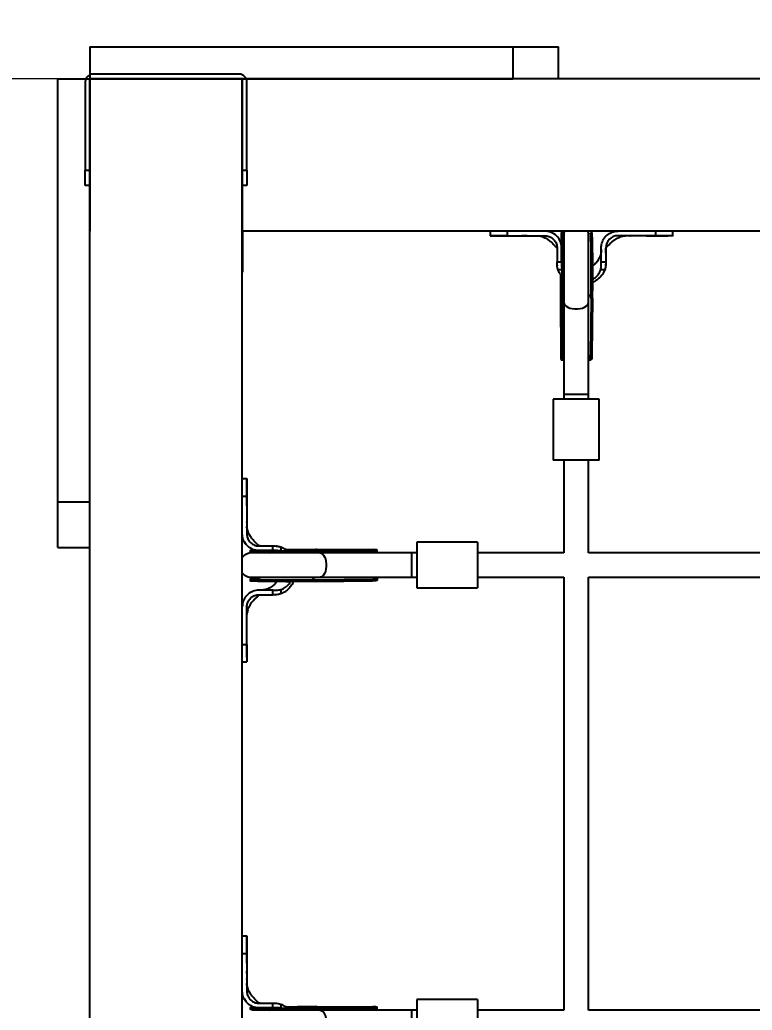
# Model space of a CAD drawing. Header units: millimetres. Extents: x -3907 to 4858, y -4880 to 3482.
# Drawn here: x -1347 to -867, y 1371 to 2020 of the extents above; entities that cross this region are included whole.
import ezdxf

# ---------------------------------------------------------------- set-up
doc = ezdxf.new("R2010")
doc.units = ezdxf.units.MM
for name, color, linetype in [('DIKOM_ЗОНА', 80, 'Continuous'), ('DIKOM_ОБЪЕКТ', 7, 'Continuous'), ('DIKOM_РАЗМЕР_ЗОНА', 7, 'Continuous'), ('DIKOM_РАЗМЕР_ОБЪЕКТА', 7, 'Continuous')]:
    doc.layers.add(name, color=color, linetype=linetype)
doc.styles.add('style1', font='arial.ttf', dxfattribs={"width": 0.8})
doc.dimstyles.new('1-50', dxfattribs={"dimtxt": 300, "dimasz": 200, "dimexe": 100, "dimexo": 0, "dimgap": 100, "dimtad": 1, "dimdec": 0, "dimtxsty": 'style1', "dimcen": 0, "dimclrd": 7, "dimclre": 7, "dimadec": 1, "dimazin": 2, "dimtfac": 1, "dimtdec": 0, "dimtmove": 0, "dimatfit": 3, "dimfxl": 0, "dimlwd": 25, "dimlwe": 18, "dimarcsym": 0})

# ---------------------------------------------------------------- blocks, each defined once
blk = doc.blocks.new('*D1')
at = {"layer": 'Defpoints', "color": 0, "transparency": 16777216}
for p in [(-526.31, 1981.63), (-1733.08, -2318.37), (-526.31, -2318.37)]:
    blk.add_point(p, dxfattribs=at)
at = {"layer": 'DIKOM_РАЗМЕР_ОБЪЕКТА', "color": 7, "lineweight": 18, "transparency": 16777216}
for p, q in [((-526.31, 1981.63), (-1833.08, 1981.63)), ((-526.31, -2318.37), (-1833.08, -2318.37))]:
    blk.add_line(p, q, dxfattribs=at)
at = {"layer": 'DIKOM_РАЗМЕР_ОБЪЕКТА', "color": 7, "lineweight": 25, "transparency": 16777216}
blk.add_line((-1733.08, 1781.63), (-1733.08, -2118.37), dxfattribs=at)
at = {"layer": 'DIKOM_РАЗМЕР_ОБЪЕКТА', "color": 7, "transparency": 16777216}
for points in [[(-1766.41, 1781.63), (-1699.75, 1781.63), (-1733.08, 1981.63)], [(-1766.41, -2118.37), (-1699.75, -2118.37), (-1733.08, -2318.37)]]:
    blk.add_solid(points, dxfattribs=at)
at = {"layer": 'DIKOM_РАЗМЕР_ОБЪЕКТА', "color": 0, "transparency": 16777216, "insert": (-1986.36, -168.37), "char_height": 300, "attachment_point": 5, "rotation": 90, "style": 'style1'}
blk.add_mtext('4300', dxfattribs=at)
blk = doc.blocks.new('*D3')
at = {"layer": 'Defpoints', "color": 0, "transparency": 16777216}
for p in [(-1026.31, 3481.63), (-3456.64, -3818.37), (-1026.31, -3818.37)]:
    blk.add_point(p, dxfattribs=at)
at = {"layer": 'DIKOM_РАЗМЕР_ЗОНА', "color": 7, "lineweight": 18, "transparency": 16777216}
for p, q in [((-1026.31, 3481.63), (-3556.64, 3481.63)), ((-1026.31, -3818.37), (-3556.64, -3818.37))]:
    blk.add_line(p, q, dxfattribs=at)
at = {"layer": 'DIKOM_РАЗМЕР_ЗОНА', "color": 7, "lineweight": 25, "transparency": 16777216}
blk.add_line((-3456.64, 3281.63), (-3456.64, -3618.37), dxfattribs=at)
at = {"layer": 'DIKOM_РАЗМЕР_ЗОНА', "color": 7, "transparency": 16777216}
for points in [[(-3489.97, 3281.63), (-3423.3, 3281.63), (-3456.64, 3481.63)], [(-3489.97, -3618.37), (-3423.3, -3618.37), (-3456.64, -3818.37)]]:
    blk.add_solid(points, dxfattribs=at)
at = {"layer": 'DIKOM_РАЗМЕР_ЗОНА', "color": 0, "transparency": 16777216, "insert": (-3709.91, -153.5), "char_height": 300, "attachment_point": 5, "rotation": 90, "style": 'style1'}
blk.add_mtext('7300', dxfattribs=at)

msp = doc.modelspace()

# ---------------------------------------------------------------- linework, layer by layer
at = {"layer": 'DIKOM_ЗОНА', "color": 3, "lineweight": 15}
msp.add_arc((-1301.31, 1981.63), 1500, 90, 180, dxfattribs=at)
at = {"layer": 'DIKOM_ОБЪЕКТ'}
for p, q in [((-1301.31, 2002.63), (-1301.31, 1981.63)), ((-1301.31, 2002.63), (-1023.74, 2002.63)), ((-1023.74, 2002.63), (-1023.74, 1981.63)), ((-1023.74, 2002.63), (-993.74, 2002.63)), ((-993.74, 1981.63), (-993.74, 2002.63)), ((-1203.31, 1984.63), (-1299.31, 1984.63)), ((-1322.31, 1981.63), (-1301.31, 1981.63)), ((-1322.31, 1704.06), (-1322.31, 1981.63)), ((-1304.31, 1979.63), (-1304.31, 1921.63)), ((-1301.31, 1981.63), (-1023.74, 1981.63)), ((-1301.31, 1704.06), (-1301.31, 1981.63)), ((-1301.31, 660.92), (-1301.31, 1981.63)), ((-1201.31, 1981.63), (-1301.31, 1981.63)), ((-1301.31, 1981.63), (-1301.31, 1881.63)), ((-1201.31, 1981.63), (-1301.31, 1981.63)), ((-1201.31, 681.63), (-1201.31, 1981.63)), ((148.69, 1981.63), (-1201.31, 1981.63)), ((-1201.31, 1981.63), (-1201.31, 1881.63)), ((-1201.31, 1881.63), (-1201.31, 1981.63)), ((-1198.31, 1921.63), (-1198.31, 1979.63)), ((-1304.31, 1921.63), (-1301.31, 1921.63)), ((-1304.31, 1911.63), (-1304.31, 1921.63)), ((-1201.31, 1921.63), (-1198.31, 1921.63)), ((-1198.31, 1921.63), (-1198.31, 1911.63)), ((-1301.31, 1911.63), (-1304.31, 1911.63)), ((-1198.31, 1911.63), (-1201.31, 1911.63)), ((148.69, 1881.63), (-1201.31, 1881.63)), ((-1201.2, 1881.63), (-1201.2, 1854.63)), ((-1038.74, 1881.63), (-1038.74, 1878.63)), ((-1038.74, 1878.63), (-1033.47, 1878.63)), ((-1032.15, 1878.63), (-1035.26, 1878.63)), ((-1032.38, 1878.63), (-1034.62, 1878.63)), ((-1027.46, 1881.63), (-1027.46, 1878.63)), ((-1027.46, 1878.63), (-1002.74, 1878.63)), ((-996.01, 1879.34), (-997.77, 1880.38)), ((-995.31, 1878.67), (-995.64, 1878.97)), ((-990.8, 1880.64), (-991.8, 1880.65)), ((-990.19, 1879.57), (-990.19, 1834.6)), ((-974.19, 1834.6), (-974.19, 1879.57)), ((-971.81, 1880.57), (-972.8, 1880.57)), ((-930.03, 1878.63), (-954.74, 1878.63)), ((-931.26, 1878.63), (-924.62, 1878.63)), ((-930.03, 1881.63), (-930.03, 1878.63)), ((-929.85, 1878.63), (-929.46, 1878.63)), ((-924.56, 1878.63), (-921.82, 1878.63)), ((-918.74, 1878.63), (-918.74, 1881.63)), ((-994.74, 1870.63), (-994.74, 1869.63)), ((-994.74, 1869.63), (-994.74, 1861.49)), ((-991.74, 1869.63), (-991.74, 1870.63)), ((-991.74, 1861.49), (-991.74, 1869.63)), ((-965.74, 1869.63), (-965.74, 1870.63)), ((-965.74, 1861.49), (-965.74, 1869.63)), ((-962.74, 1870.63), (-962.74, 1869.63)), ((-962.74, 1869.63), (-962.74, 1861.49)), ((-994.74, 1861.49), (-991.74, 1861.49)), ((-994.66, 1859.38), (-994.65, 1858.81)), ((-990.19, 1863.63), (-990.34, 1863.9)), ((-965.74, 1861.49), (-962.74, 1861.49)), ((-962.81, 1859), (-962.79, 1859.79)), ((-962.79, 1859.28), (-962.78, 1859.98)), ((-1201.31, 1854.63), (-1201.2, 1854.63)), ((-991.36, 1856.29), (-994.08, 1856.29)), ((-963.41, 1856.29), (-966.13, 1856.29)), ((-990.19, 1850.72), (-990.33, 1850.83)), ((-990.41, 1839.12), (-990.19, 1839.23)), ((-992.51, 1836.71), (-992.32, 1800.03)), ((-991.42, 1837.77), (-991.87, 1799.36)), ((-991.42, 1837.69), (-991.86, 1800.42)), ((-991.42, 1837.69), (-991.42, 1837.77)), ((-990.42, 1837.68), (-991.42, 1837.69)), ((-990.42, 1837.68), (-990.86, 1800.42)), ((-990.26, 1838.42), (-990.42, 1837.83)), ((-990.19, 1834.6), (-990.19, 1774.74)), ((-974.19, 1774.74), (-974.19, 1834.6)), ((-972.43, 1837.61), (-972.86, 1800.35)), ((-971.43, 1837.61), (-972.43, 1837.61)), ((-971.43, 1837.61), (-971.86, 1800.34)), ((-991.86, 1800.42), (-990.86, 1800.42)), ((-972.86, 1800.35), (-971.86, 1800.34)), ((-991.79, 1797.15), (-990.74, 1797.15)), ((-991.43, 1797.32), (-990.37, 1797.31)), ((-973.76, 1797.08), (-972.71, 1797.08)), ((-973.56, 1797.25), (-972.49, 1797.24)), ((-990.19, 1774.74), (-990.19, 1771.29)), ((-990.19, 1774.74), (-974.19, 1774.74)), ((-974.19, 1771.29), (-974.19, 1774.74)), ((-997.19, 1771.29), (-997.19, 1731.29)), ((-982.19, 1771.29), (-997.19, 1771.29)), ((-967.19, 1771.29), (-982.19, 1771.29)), ((-967.19, 1731.29), (-967.19, 1771.29)), ((-982.19, 1731.29), (-997.19, 1731.29)), ((-990.19, 1731.29), (-990.19, 1670.51)), ((-967.19, 1731.29), (-982.19, 1731.29)), ((-974.19, 1670.51), (-974.19, 1731.29)), ((-1198.31, 1719.07), (-1201.31, 1719.07)), ((-1198.31, 1713.79), (-1198.31, 1719.06)), ((-1198.31, 1710.57), (-1198.31, 1711.84)), ((-1322.31, 1704.06), (-1301.31, 1704.06)), ((-1322.31, 1674.06), (-1322.31, 1704.06)), ((-1201.31, 1707.78), (-1198.31, 1707.78)), ((-1198.31, 1707.78), (-1198.31, 1683.07)), ((-1200.06, 1678.09), (-1199.01, 1676.34)), ((-1199.1, 1676.45), (-1198.35, 1675.63)), ((-1046.85, 1677.51), (-1086.85, 1677.51)), ((-1086.85, 1677.51), (-1086.85, 1647.51)), ((-1046.85, 1677.51), (-1046.85, 1647.51)), ((-1322.31, 1674.06), (-1301.31, 1674.06)), ((-1196.21, 1672.12), (-1196.21, 1671.12)), ((-1150.17, 1670.51), (-1195.13, 1670.51)), ((-1190.31, 1675.07), (-1189.31, 1675.07)), ((-1189.31, 1672.07), (-1190.31, 1672.07)), ((-1189.31, 1675.07), (-1181.17, 1675.07)), ((-1181.17, 1672.07), (-1189.31, 1672.07)), ((-1183.64, 1670.7), (-1183.31, 1670.51)), ((-1181.17, 1672.07), (-1181.17, 1675.07)), ((-1178.54, 1674.98), (-1179.24, 1675)), ((-1175.96, 1674.4), (-1175.96, 1671.68)), ((-1154.79, 1670.51), (-1154.68, 1670.73)), ((-1153.4, 1670.74), (-1153.98, 1670.58)), ((-1114.94, 1672.19), (-1153.33, 1671.74)), ((-1153.33, 1671.74), (-1153.25, 1671.74)), ((-1153.25, 1671.74), (-1115.98, 1672.18)), ((-1153.25, 1671.74), (-1153.25, 1670.74)), ((-1153.25, 1670.74), (-1115.98, 1671.18)), ((-1152.27, 1672.83), (-1115.6, 1672.65)), ((-1090.3, 1670.51), (-1150.17, 1670.51)), ((-1115.98, 1671.18), (-1115.98, 1672.18)), ((-1112.87, 1670.69), (-1112.88, 1671.75)), ((-1112.71, 1671.06), (-1112.71, 1672.11)), ((-1086.85, 1670.51), (-1090.3, 1670.51)), ((-1090.3, 1670.51), (-1090.3, 1654.51)), ((-990.19, 1670.51), (-1046.85, 1670.51)), ((-690.19, 1670.51), (-974.19, 1670.51)), ((-1196.14, 1653.13), (-1196.13, 1652.13)), ((-1195.13, 1654.51), (-1150.17, 1654.51)), ((-1153.18, 1652.75), (-1115.91, 1653.18)), ((-1153.18, 1652.75), (-1153.17, 1651.75)), ((-1153.17, 1651.75), (-1115.91, 1652.18)), ((-1150.17, 1654.51), (-1090.3, 1654.51)), ((-1115.91, 1652.18), (-1115.91, 1653.18)), ((-1112.8, 1652.81), (-1112.81, 1653.87)), ((-1112.64, 1653.03), (-1112.64, 1654.09)), ((-1090.3, 1654.51), (-1086.85, 1654.51)), ((-1046.85, 1654.51), (-990.19, 1654.51)), ((-990.19, 1654.51), (-990.19, 1370.51)), ((-974.19, 1370.51), (-974.19, 1654.51)), ((-974.19, 1654.51), (-690.19, 1654.51)), ((-1189.31, 1646.07), (-1190.31, 1646.07)), ((-1181.17, 1646.07), (-1189.31, 1646.07)), ((-1181.17, 1643.07), (-1181.17, 1646.07)), ((-1175.96, 1646.45), (-1175.96, 1643.73)), ((-1086.85, 1647.51), (-1046.85, 1647.51)), ((-1190.31, 1643.07), (-1189.31, 1643.07)), ((-1189.31, 1643.07), (-1181.17, 1643.07)), ((-1179.68, 1643.1), (-1178.96, 1643.12)), ((-1179.66, 1643.1), (-1178.96, 1643.15)), ((-1198.31, 1610.35), (-1198.31, 1635.05)), ((-1201.31, 1610.35), (-1198.31, 1610.35)), ((-1198.31, 1606.21), (-1198.31, 1599.09)), ((-1201.31, 1599.07), (-1198.31, 1599.07)), ((-1198.31, 1419.07), (-1201.31, 1419.07)), ((-1198.31, 1413.79), (-1198.31, 1419.06)), ((-1198.31, 1410.57), (-1198.31, 1411.84)), ((-1201.31, 1407.78), (-1198.31, 1407.78)), ((-1198.31, 1407.78), (-1198.31, 1383.07)), ((-1200.06, 1378.09), (-1199.01, 1376.34)), ((-1046.85, 1377.51), (-1086.85, 1377.51)), ((-1086.85, 1377.51), (-1086.85, 1347.51)), ((-1046.85, 1377.51), (-1046.85, 1347.51)), ((-1199.1, 1376.45), (-1198.35, 1375.63)), ((-1196.21, 1372.12), (-1196.21, 1371.12)), ((-1190.31, 1375.07), (-1189.31, 1375.07)), ((-1189.31, 1372.07), (-1190.31, 1372.07)), ((-1189.31, 1375.07), (-1181.17, 1375.07)), ((-1181.17, 1372.07), (-1189.31, 1372.07)), ((-1181.17, 1372.07), (-1181.17, 1375.07)), ((-1178.54, 1374.98), (-1179.24, 1375)), ((-1175.96, 1374.4), (-1175.96, 1371.68)), ((-1114.94, 1372.19), (-1153.33, 1371.74)), ((-1153.33, 1371.74), (-1153.25, 1371.74)), ((-1153.25, 1371.74), (-1115.98, 1372.18)), ((-1153.25, 1371.74), (-1153.25, 1370.74)), ((-1153.25, 1370.74), (-1115.98, 1371.18)), ((-1152.27, 1372.83), (-1115.6, 1372.65)), ((-1115.98, 1371.18), (-1115.98, 1372.18)), ((-1112.87, 1370.69), (-1112.88, 1371.75)), ((-1112.71, 1371.06), (-1112.71, 1372.11)), ((-1150.17, 1370.51), (-1195.13, 1370.51)), ((-1183.64, 1370.7), (-1183.31, 1370.51)), ((-1154.79, 1370.51), (-1154.68, 1370.73)), ((-1153.4, 1370.74), (-1153.98, 1370.58)), ((-1090.3, 1370.51), (-1150.17, 1370.51)), ((-1086.85, 1370.51), (-1090.3, 1370.51)), ((-1090.3, 1370.51), (-1090.3, 1354.51)), ((-990.19, 1370.51), (-1046.85, 1370.51)), ((-690.19, 1370.51), (-974.19, 1370.51))]:
    msp.add_line(p, q, dxfattribs=at)
at = {"layer": 'DIKOM_ОБЪЕКТ', "flags": 128}
for points in [[(-991.42, 1837.69), (-991.39, 1840.82), (-991.36, 1844.05), (-991.34, 1847.35), (-991.33, 1850.67), (-991.32, 1853.98), (-991.32, 1857.24), (-991.33, 1860.41), (-991.34, 1863.46), (-991.36, 1866.35), (-991.39, 1869.05), (-991.42, 1871.53), (-991.46, 1873.75), (-991.5, 1875.7), (-991.55, 1877.35), (-991.6, 1878.68), (-991.66, 1879.68), (-991.72, 1880.33), (-991.78, 1880.63), (-991.84, 1880.57), (-991.91, 1880.16), (-991.97, 1879.39), (-992.04, 1878.29), (-992.1, 1876.85), (-992.16, 1875.11), (-992.2, 1873.88)], [(-990.42, 1837.68), (-990.39, 1840.81), (-990.36, 1844.05), (-990.34, 1847.34), (-990.33, 1850.66), (-990.32, 1853.97), (-990.32, 1857.24), (-990.33, 1860.41), (-990.34, 1863.46), (-990.36, 1866.35), (-990.39, 1869.05), (-990.42, 1871.53), (-990.46, 1873.75), (-990.5, 1875.7), (-990.55, 1877.35), (-990.6, 1878.68), (-990.66, 1879.67), (-990.72, 1880.32), (-990.78, 1880.62), (-990.8, 1880.64)], [(-989.92, 1881.63), (-989.99, 1881.35), (-990.19, 1879.57)], [(-974.19, 1879.57), (-974.39, 1881.35), (-974.46, 1881.63)], [(-972.43, 1837.61), (-972.39, 1840.74), (-972.37, 1843.98), (-972.34, 1847.27), (-972.33, 1850.59), (-972.32, 1853.9), (-972.32, 1857.17), (-972.33, 1860.34), (-972.34, 1863.39), (-972.36, 1866.28), (-972.39, 1868.98), (-972.42, 1871.46), (-972.46, 1873.68), (-972.5, 1875.63), (-972.55, 1877.28), (-972.61, 1878.61), (-972.66, 1879.6), (-972.72, 1880.25), (-972.78, 1880.55), (-972.8, 1880.57)], [(-971.43, 1837.61), (-971.39, 1840.74), (-971.37, 1843.97), (-971.35, 1847.27), (-971.33, 1850.59), (-971.32, 1853.9), (-971.32, 1857.16), (-971.33, 1860.33), (-971.34, 1863.38), (-971.36, 1866.28), (-971.39, 1868.98), (-971.42, 1871.45), (-971.46, 1873.68), (-971.5, 1875.62), (-971.55, 1877.27), (-971.61, 1878.6), (-971.66, 1879.6), (-971.72, 1880.25), (-971.78, 1880.55), (-971.81, 1880.57)], [(-992.5, 1853.23), (-992.5, 1852.92), (-992.51, 1849.6), (-992.52, 1846.28), (-992.53, 1843), (-992.52, 1839.8), (-992.51, 1836.71)], [(-990.19, 1838.56), (-990.26, 1838.43), (-990.26, 1838.42)], [(-990.19, 1834.6), (-990.08, 1833.96), (-989.62, 1833.13), (-988.81, 1832.36), (-987.69, 1831.71), (-986.31, 1831.18), (-984.74, 1830.82), (-983.05, 1830.64), (-981.32, 1830.64), (-979.64, 1830.82), (-978.07, 1831.18), (-976.69, 1831.71), (-975.57, 1832.36), (-974.76, 1833.13), (-974.3, 1833.96), (-974.19, 1834.6)], [(-1198.3, 1690.73), (-1198.3, 1690.87), (-1198.3, 1691.02)], [(-1153.25, 1670.74), (-1156.38, 1670.71), (-1159.61, 1670.68), (-1162.9, 1670.66), (-1166.23, 1670.65), (-1169.54, 1670.64), (-1172.8, 1670.64), (-1175.97, 1670.65), (-1179.02, 1670.66), (-1181.91, 1670.68), (-1184.61, 1670.71), (-1187.09, 1670.74), (-1189.31, 1670.78), (-1191.26, 1670.82), (-1192.91, 1670.87), (-1194.24, 1670.92), (-1195.23, 1670.98), (-1195.89, 1671.04), (-1196.19, 1671.1), (-1196.21, 1671.12)], [(-1153.25, 1671.74), (-1156.38, 1671.71), (-1159.61, 1671.68), (-1162.91, 1671.66), (-1166.23, 1671.65), (-1169.54, 1671.64), (-1172.8, 1671.64), (-1175.97, 1671.65), (-1179.02, 1671.66), (-1181.92, 1671.68), (-1184.62, 1671.71), (-1187.09, 1671.74), (-1189.32, 1671.78), (-1191.26, 1671.82), (-1192.91, 1671.87), (-1194.24, 1671.92), (-1195.24, 1671.98), (-1195.89, 1672.04), (-1196.19, 1672.1), (-1196.13, 1672.16), (-1195.72, 1672.23), (-1194.96, 1672.29), (-1193.85, 1672.36), (-1193.11, 1672.39)], [(-1172.91, 1672.79), (-1171.76, 1672.79), (-1168.48, 1672.82), (-1165.16, 1672.83), (-1161.85, 1672.84), (-1158.57, 1672.85), (-1155.36, 1672.84), (-1152.27, 1672.83)], [(-1153.98, 1670.58), (-1153.99, 1670.58), (-1154.12, 1670.51)], [(-1150.17, 1670.51), (-1149.52, 1670.41), (-1148.69, 1669.94), (-1147.93, 1669.13), (-1147.27, 1668.01), (-1146.75, 1666.64), (-1146.38, 1665.07), (-1146.2, 1663.38), (-1146.2, 1661.65), (-1146.38, 1659.96), (-1146.75, 1658.39), (-1147.27, 1657.01), (-1147.93, 1655.89), (-1148.69, 1655.08), (-1149.52, 1654.62), (-1150.17, 1654.51)], [(-1153.17, 1651.75), (-1156.3, 1651.71), (-1159.53, 1651.69), (-1162.83, 1651.67), (-1166.15, 1651.65), (-1169.46, 1651.64), (-1172.72, 1651.64), (-1175.9, 1651.65), (-1178.95, 1651.66), (-1181.84, 1651.68), (-1184.54, 1651.71), (-1187.01, 1651.74), (-1189.24, 1651.78), (-1191.19, 1651.82), (-1192.83, 1651.87), (-1194.16, 1651.93), (-1195.16, 1651.98), (-1195.81, 1652.04), (-1196.11, 1652.1), (-1196.13, 1652.13)], [(-1153.18, 1652.75), (-1156.31, 1652.71), (-1159.54, 1652.69), (-1162.83, 1652.67), (-1166.16, 1652.65), (-1169.47, 1652.64), (-1172.73, 1652.64), (-1175.9, 1652.65), (-1178.95, 1652.66), (-1181.84, 1652.68), (-1184.54, 1652.71), (-1187.02, 1652.74), (-1189.24, 1652.78), (-1191.19, 1652.82), (-1192.84, 1652.87), (-1194.17, 1652.93), (-1195.16, 1652.98), (-1195.82, 1653.04), (-1196.12, 1653.1), (-1196.06, 1653.17), (-1195.65, 1653.23), (-1194.88, 1653.3), (-1193.78, 1653.36), (-1192.34, 1653.42), (-1190.6, 1653.48), (-1190.01, 1653.5)], [(-1198.3, 1390.73), (-1198.3, 1390.87), (-1198.3, 1391.02)], [(-1153.25, 1370.74), (-1156.38, 1370.71), (-1159.61, 1370.68), (-1162.9, 1370.66), (-1166.23, 1370.65), (-1169.54, 1370.64), (-1172.8, 1370.64), (-1175.97, 1370.65), (-1179.02, 1370.66), (-1181.91, 1370.68), (-1184.61, 1370.71), (-1187.09, 1370.74), (-1189.31, 1370.78), (-1191.26, 1370.82), (-1192.91, 1370.87), (-1194.24, 1370.92), (-1195.23, 1370.98), (-1195.89, 1371.04), (-1196.19, 1371.1), (-1196.21, 1371.12)], [(-1153.25, 1371.74), (-1156.38, 1371.71), (-1159.61, 1371.68), (-1162.91, 1371.66), (-1166.23, 1371.65), (-1169.54, 1371.64), (-1172.8, 1371.64), (-1175.97, 1371.65), (-1179.02, 1371.66), (-1181.92, 1371.68), (-1184.62, 1371.71), (-1187.09, 1371.74), (-1189.32, 1371.78), (-1191.26, 1371.82), (-1192.91, 1371.87), (-1194.24, 1371.92), (-1195.24, 1371.98), (-1195.89, 1372.04), (-1196.19, 1372.1), (-1196.13, 1372.16), (-1195.72, 1372.23), (-1194.96, 1372.29), (-1193.85, 1372.36), (-1193.11, 1372.39)], [(-1172.91, 1372.79), (-1171.76, 1372.79), (-1168.48, 1372.82), (-1165.16, 1372.83), (-1161.85, 1372.84), (-1158.57, 1372.85), (-1155.36, 1372.84), (-1152.27, 1372.83)], [(-1153.98, 1370.58), (-1153.99, 1370.58), (-1154.12, 1370.51)], [(-1150.17, 1370.51), (-1149.52, 1370.41), (-1148.69, 1369.94), (-1147.93, 1369.13), (-1147.27, 1368.01), (-1146.75, 1366.64), (-1146.38, 1365.07), (-1146.2, 1363.38), (-1146.2, 1361.65), (-1146.38, 1359.96), (-1146.75, 1358.39), (-1147.27, 1357.01), (-1147.93, 1355.89), (-1148.69, 1355.08), (-1149.52, 1354.62), (-1150.17, 1354.51)]]:
    msp.add_lwpolyline(points, dxfattribs=at)
at = {"layer": 'DIKOM_ОБЪЕКТ'}
for centre, radius, start, end in [((-1299.31, 1979.63), 5, 90, 180), ((-1203.31, 1979.63), 5, 0, 90), ((-954.74, 1870.63), 8, 90.00081, 180.00004), ((-975.23, 1837.05), 2.86, 11.3727, 68.60944), ((-989.84, 1836.28), 2.7, 123.45396, 170.90904), ((-1195.13, 1662.51), 8, 90, 140.57041), ((-1151.84, 1670.15), 2.72, 99.18642, 146.87902), ((-1195.13, 1662.51), 8, 219.42959, 270), ((-1152.61, 1655.55), 2.86, 201.34391, 258.64167), ((-1151.84, 1370.15), 2.72, 99.18642, 146.87902)]:
    msp.add_arc(centre, radius, start, end, dxfattribs=at)
for points, knots in [([(-1027.46, 1878.63), (-1027.54, 1878.63), (-1027.96, 1878.63), (-1029.67, 1878.63), (-1032.09, 1878.63), (-1034.63, 1878.63), (-1036.46, 1878.63), (-1037.8, 1878.63), (-1038.61, 1878.63), (-1038.69, 1878.63), (-1038.72, 1878.63)], [0, 0, 0, 0, 0.012382, 0.06189, 0.261131, 0.409638, 0.562456, 0.710967, 0.863782, 1, 1, 1, 1]), ([(-1033.47, 1878.63), (-1033.08, 1878.63), (-1032.3, 1878.63), (-1031.09, 1878.63), (-1030.47, 1878.63)], [0, 0, 0, 0, 0.492058, 1, 1, 1, 1]), ([(-1033.11, 1878.63), (-1031.99, 1878.63), (-1029.66, 1878.63), (-1027.17, 1878.63), (-1025.87, 1878.63)], [0, 0, 0, 0, 0.478165, 1, 1, 1, 1]), ([(-1027.85, 1878.63), (-1026.92, 1878.63), (-1024.96, 1878.63), (-1022.45, 1878.63), (-1021.14, 1878.63)], [0, 0, 0, 0, 0.4774576, 1, 1, 1, 1]), ([(-1014.29, 1878.63), (-1014.28, 1878.63), (-1014.21, 1878.63), (-1014.59, 1878.63), (-1015.43, 1878.63), (-1016.6, 1878.63), (-1017.52, 1878.63), (-1017.94, 1878.63)], [0, 0, 0, 0, 0.064245, 0.306784, 0.549337, 0.791856, 1, 1, 1, 1]), ([(-1007.93, 1878.62), (-1007.86, 1878.62), (-1007.7, 1878.62), (-1007.53, 1878.62), (-1007.45, 1878.62)], [0, 0, 0, 0, 0.498128, 1, 1, 1, 1]), ([(-1007.61, 1878.63), (-1007.25, 1878.61), (-1006.55, 1878.57), (-1004.73, 1878.09), (-1002.99, 1877.38), (-1001.56, 1876.61), (-1000.46, 1875.91), (-999.54, 1875.25), (-998.66, 1874.53), (-997.71, 1873.68), (-996.81, 1872.64), (-995.93, 1871.87), (-995.34, 1871.18), (-994.93, 1870.66), (-994.84, 1870.41), (-994.82, 1870.35), (-994.8, 1870.32), (-994.79, 1870.29), (-994.78, 1870.26), (-994.76, 1870.16), (-994.76, 1870.11), (-994.74, 1870.05), (-994.74, 1869.75), (-994.74, 1869.64), (-994.74, 1869.6)], [0, 0, 0, 0, 0.1500235, 0.2851121, 0.4009839, 0.4910607, 0.5496556, 0.5954371, 0.6534419, 0.7214449, 0.7882324, 0.8449181, 0.8958282, 0.9200285, 0.9244528, 0.9261217, 0.9275755, 0.9290226, 0.9306024, 0.9344116, 0.9572878, 0.9761229, 0.9907991, 1, 1, 1, 1]), ([(-991.74, 1870.63), (-991.74, 1870.72), (-991.75, 1871.14), (-991.87, 1872.8), (-992.67, 1875.57), (-994.89, 1878.63), (-997.99, 1880.78), (-1000.78, 1881.57), (-1002.38, 1881.62), (-1002.74, 1881.63)], [0, 0, 0, 0, 0.014813, 0.074112, 0.290048, 0.505975, 0.720941, 0.936015, 1, 1, 1, 1]), ([(-1002.74, 1878.63), (-1002.52, 1878.63), (-1001.4, 1878.6), (-999.41, 1878.07), (-997.14, 1876.55), (-995.5, 1874.37), (-994.81, 1872.26), (-994.76, 1871), (-994.74, 1870.63)], [0, 0, 0, 0, 0.054117, 0.268331, 0.482535, 0.697282, 0.911982, 1, 1, 1, 1]), ([(-995.52, 1878.93), (-995.58, 1878.98), (-995.7, 1879.08), (-995.81, 1879.17), (-995.86, 1879.22)], [0, 0, 0, 0, 0.500181, 1, 1, 1, 1]), ([(-965.74, 1870.63), (-965.74, 1870.72), (-965.74, 1871.14), (-965.62, 1872.8), (-964.82, 1875.55), (-962.63, 1878.6), (-959.55, 1880.76), (-956.75, 1881.57), (-955.13, 1881.62), (-954.74, 1881.63)], [0, 0, 0, 0, 0.014813, 0.07411, 0.288781, 0.503465, 0.718034, 0.933096, 1, 1, 1, 1]), ([(-962.74, 1867.32), (-962.74, 1867.28), (-962.74, 1867.21), (-962.74, 1867.39), (-962.74, 1868.05), (-962.74, 1868.78), (-962.74, 1869.33), (-962.75, 1869.83), (-962.74, 1870.1), (-962.72, 1870.17), (-962.72, 1870.21), (-962.7, 1870.28), (-962.69, 1870.31), (-962.68, 1870.34), (-962.66, 1870.37), (-962.64, 1870.43), (-962.55, 1870.68), (-962.14, 1871.18), (-961.5, 1871.91), (-960.58, 1872.75), (-959.65, 1873.78), (-958.71, 1874.64), (-957.88, 1875.29), (-957.01, 1875.92), (-955.92, 1876.61), (-954.48, 1877.38), (-952.72, 1878.1), (-950.87, 1878.57), (-950.15, 1878.61), (-949.77, 1878.63)], [0, 0, 0, 0, 0.038804, 0.073968, 0.12484, 0.172222, 0.205994, 0.227861, 0.241701, 0.254339, 0.268538, 0.27144, 0.272633, 0.273739, 0.274873, 0.276188, 0.279639, 0.298266, 0.337817, 0.388346, 0.446676, 0.494112, 0.533658, 0.567927, 0.614051, 0.684938, 0.776098, 0.882284, 1, 1, 1, 1]), ([(-946.9, 1878.62), (-946.85, 1878.62), (-946.76, 1878.62), (-946.66, 1878.62), (-946.61, 1878.62)], [0, 0, 0, 0, 0.498398, 1, 1, 1, 1]), ([(-939.52, 1878.63), (-939.57, 1878.63), (-940.12, 1878.63), (-941.11, 1878.63), (-942.29, 1878.63), (-943.01, 1878.63), (-943.32, 1878.63), (-943.24, 1878.63), (-943.23, 1878.63)], [0, 0, 0, 0, 0.0221886, 0.2636285, 0.5050721, 0.7465475, 0.9879988, 1, 1, 1, 1]), ([(-936.07, 1878.63), (-934.76, 1878.63), (-932.26, 1878.63), (-930.31, 1878.63), (-929.37, 1878.63)], [0, 0, 0, 0, 0.5224447, 1, 1, 1, 1]), ([(-918.77, 1878.63), (-918.76, 1878.63), (-918.67, 1878.63), (-919.02, 1878.63), (-919.88, 1878.63), (-921.31, 1878.63), (-923.25, 1878.63), (-926.02, 1878.63), (-928.52, 1878.63), (-930.03, 1878.63)], [0, 0, 0, 0, 0.0122958, 0.1651445, 0.3136831, 0.4665288, 0.6150721, 0.767915, 1, 1, 1, 1]), ([(-990.77, 1875.47), (-990.81, 1875.44), (-990.95, 1875.35), (-991.1, 1874.76), (-991.2, 1873.55), (-991.24, 1871.93), (-991.24, 1870.22), (-991.21, 1868.44), (-991.19, 1866.59), (-991.17, 1864.24), (-991.16, 1861.31), (-991.15, 1857.78), (-991.15, 1854.02), (-991.16, 1850.2), (-991.17, 1846.44), (-991.2, 1842.45), (-991.23, 1839.85), (-991.25, 1838.5)], [0, 0, 0, 0, 0.030799, 0.105481, 0.17611, 0.242227, 0.303474, 0.343123, 0.391124, 0.448869, 0.516358, 0.593588, 0.680553, 0.752198, 0.829322, 0.911923, 1, 1, 1, 1]), ([(-991.37, 1866.75), (-991.43, 1866.95), (-991.63, 1867.59), (-991.7, 1868.48), (-991.74, 1869.24), (-991.74, 1869.55), (-991.74, 1869.64)], [0, 0, 0, 0, 0.213061, 0.682138, 0.897095, 1, 1, 1, 1]), ([(-965.74, 1869.68), (-965.75, 1869.26), (-965.78, 1868.41), (-965.96, 1867.15), (-966.26, 1865.95), (-966.85, 1864.25), (-967.98, 1862.18), (-969.6, 1860.22), (-970.87, 1859.36), (-971.33, 1859.05)], [0, 0, 0, 0, 0.102239, 0.203869, 0.303119, 0.399758, 0.634767, 0.8664, 1, 1, 1, 1]), ([(-994.74, 1860.42), (-994.74, 1860.51), (-994.74, 1860.87), (-994.74, 1861.23), (-994.74, 1861.49)], [0, 0, 0, 0, 0.25633, 1, 1, 1, 1]), ([(-994.08, 1856.29), (-994.27, 1856.94), (-994.67, 1858.29), (-994.72, 1859.7), (-994.74, 1860.42)], [0, 0, 0, 0, 0.49159, 1, 1, 1, 1]), ([(-991.74, 1861.49), (-991.74, 1861.41), (-991.74, 1860.99), (-991.74, 1859.9), (-991.8, 1858.23), (-991.51, 1856.94), (-991.36, 1856.29)], [0, 0, 0, 0, 0.048374, 0.241898, 0.617099, 1, 1, 1, 1]), ([(-966.13, 1856.29), (-966.11, 1856.37), (-965.99, 1856.77), (-965.84, 1857.51), (-965.75, 1858.36), (-965.74, 1859.54), (-965.74, 1860.53), (-965.74, 1861.35), (-965.74, 1861.49)], [0, 0, 0, 0, 0.048351, 0.242036, 0.435708, 0.532427, 0.919394, 1, 1, 1, 1]), ([(-962.74, 1860.41), (-962.77, 1859.72), (-962.82, 1858.31), (-963.21, 1856.97), (-963.41, 1856.29)], [0, 0, 0, 0, 0.492148, 1, 1, 1, 1]), ([(-962.74, 1861.49), (-962.74, 1861.4), (-962.74, 1861.04), (-962.74, 1860.68), (-962.74, 1860.42)], [0, 0, 0, 0, 0.256317, 1, 1, 1, 1]), ([(-991.15, 1851.63), (-991.64, 1852.17), (-992.73, 1853.37), (-993.61, 1855.02), (-994, 1856.07), (-994.08, 1856.29)], [0, 0, 0, 0, 0.391912, 0.875482, 1, 1, 1, 1]), ([(-963.41, 1856.29), (-963.58, 1855.85), (-964.24, 1854.16), (-965.77, 1852.01), (-967.91, 1850.08), (-969.63, 1848.88), (-970.83, 1848.34), (-971.34, 1848.11)], [0, 0, 0, 0, 0.120601, 0.467446, 0.662795, 0.85824, 1, 1, 1, 1]), ([(-971.33, 1850.05), (-970.95, 1850.26), (-969.85, 1850.88), (-968.06, 1852.55), (-966.72, 1854.52), (-966.24, 1855.95), (-966.13, 1856.29)], [0, 0, 0, 0, 0.155588, 0.454776, 0.872621, 1, 1, 1, 1]), ([(-992.32, 1800.03), (-992.32, 1799.55), (-992.32, 1798.58), (-992.26, 1797.59), (-992.03, 1797.13), (-991.71, 1797.11), (-991.42, 1797.28), (-991.37, 1797.31)], [0, 0, 0, 0, 0.241931, 0.483929, 0.723262, 0.952861, 1, 1, 1, 1]), ([(-991.43, 1797.37), (-991.53, 1797.37), (-991.78, 1797.37), (-991.87, 1797.95), (-991.88, 1798.97), (-991.87, 1799.93), (-991.86, 1800.42)], [0, 0, 0, 0, 0.189935, 0.454981, 0.723248, 1, 1, 1, 1]), ([(-990.86, 1800.42), (-990.87, 1799.92), (-990.88, 1798.92), (-990.87, 1797.88), (-990.74, 1797.34), (-990.47, 1797.36), (-990.37, 1797.36)], [0, 0, 0, 0, 0.281474, 0.563043, 0.840813, 1, 1, 1, 1]), ([(-974.25, 1797.51), (-974.07, 1797.42), (-973.6, 1797.18), (-973.19, 1797.26), (-972.95, 1797.82), (-972.88, 1798.84), (-972.87, 1799.83), (-972.86, 1800.35)], [0, 0, 0, 0, 0.13107, 0.354407, 0.560092, 0.768041, 1, 1, 1, 1]), ([(-971.86, 1800.34), (-971.87, 1799.84), (-971.88, 1798.85), (-971.95, 1797.81), (-972.12, 1797.27), (-972.39, 1797.29), (-972.49, 1797.3)], [0, 0, 0, 0, 0.282218, 0.564509, 0.843703, 1, 1, 1, 1]), ([(-973.76, 1797.14), (-973.83, 1797.12), (-973.93, 1797.09), (-974.13, 1797.21), (-974.19, 1797.25)], [0, 0, 0, 0, 0.702039, 1, 1, 1, 1]), ([(-973.06, 1797.24), (-972.98, 1797.19), (-972.81, 1797.07), (-972.75, 1797.11), (-972.71, 1797.14)], [0, 0, 0, 0, 0.48967, 1, 1, 1, 1]), ([(-1198.31, 1719.05), (-1198.31, 1719.05), (-1198.31, 1719.14), (-1198.31, 1718.79), (-1198.31, 1717.93), (-1198.31, 1716.5), (-1198.31, 1714.56), (-1198.31, 1711.79), (-1198.31, 1709.29), (-1198.31, 1707.78)], [0, 0, 0, 0, 0.012296, 0.165143, 0.313683, 0.46653, 0.61507, 0.767918, 1, 1, 1, 1]), ([(-1198.31, 1710.79), (-1198.31, 1711.41), (-1198.31, 1712.62), (-1198.31, 1713.4), (-1198.31, 1713.79)], [0, 0, 0, 0, 0.507946, 1, 1, 1, 1]), ([(-1198.31, 1706.19), (-1198.31, 1707.49), (-1198.31, 1709.98), (-1198.31, 1712.32), (-1198.31, 1713.43)], [0, 0, 0, 0, 0.521846, 1, 1, 1, 1]), ([(-1198.31, 1701.46), (-1198.31, 1702.77), (-1198.31, 1705.28), (-1198.31, 1707.24), (-1198.31, 1708.18)], [0, 0, 0, 0, 0.522535, 1, 1, 1, 1]), ([(-1190.31, 1672.07), (-1190.4, 1672.07), (-1190.82, 1672.07), (-1192.48, 1672.19), (-1195.24, 1672.99), (-1198.31, 1675.21), (-1200.46, 1678.31), (-1201.25, 1681.1), (-1201.3, 1682.7), (-1201.31, 1683.07)], [0, 0, 0, 0, 0.014799, 0.07411, 0.290025, 0.505958, 0.720946, 0.936008, 1, 1, 1, 1]), ([(-1189.49, 1675.07), (-1189.58, 1675.07), (-1189.76, 1675.07), (-1189.81, 1675.08), (-1189.85, 1675.08), (-1189.93, 1675.1), (-1189.97, 1675.12), (-1190, 1675.13), (-1190.03, 1675.14), (-1190.09, 1675.16), (-1190.34, 1675.26), (-1191.03, 1675.8), (-1191.94, 1676.7), (-1193.21, 1677.9), (-1194.21, 1678.98), (-1194.93, 1679.87), (-1195.58, 1680.79), (-1196.29, 1681.88), (-1197.06, 1683.31), (-1197.77, 1685.05), (-1198.25, 1686.87), (-1198.29, 1687.57), (-1198.31, 1687.94)], [0, 0, 0, 0, 0.018194, 0.034398, 0.052857, 0.056721, 0.058314, 0.059779, 0.061263, 0.062957, 0.067437, 0.091978, 0.171063, 0.26864, 0.337576, 0.396368, 0.442789, 0.502189, 0.593503, 0.710965, 0.847914, 1, 1, 1, 1]), ([(-1198.31, 1683.07), (-1198.31, 1682.84), (-1198.28, 1681.72), (-1197.75, 1679.73), (-1196.23, 1677.46), (-1194.04, 1675.82), (-1191.94, 1675.14), (-1190.68, 1675.08), (-1190.31, 1675.07)], [0, 0, 0, 0, 0.054132, 0.268337, 0.482544, 0.697302, 0.912001, 1, 1, 1, 1]), ([(-1198.9, 1676.19), (-1198.85, 1676.13), (-1198.76, 1676.02), (-1198.66, 1675.9), (-1198.61, 1675.84)], [0, 0, 0, 0, 0.499817, 1, 1, 1, 1]), ([(-1189.38, 1672.07), (-1189.28, 1672.07), (-1189.11, 1672.07), (-1188.79, 1672.06), (-1188.1, 1672.02), (-1187.32, 1671.97), (-1186.74, 1671.78), (-1186.59, 1671.74)], [0, 0, 0, 0, 0.102389, 0.1897131, 0.3507477, 0.838051, 1, 1, 1, 1]), ([(-1181.17, 1675.07), (-1181.08, 1675.07), (-1180.72, 1675.07), (-1180.36, 1675.07), (-1180.09, 1675.07)], [0, 0, 0, 0, 0.256137, 1, 1, 1, 1]), ([(-1175.96, 1671.68), (-1176.04, 1671.7), (-1176.45, 1671.82), (-1177.5, 1672.05), (-1179.17, 1672.07), (-1180.5, 1672.07), (-1181.17, 1672.07)], [0, 0, 0, 0, 0.04844, 0.242205, 0.618964, 1, 1, 1, 1]), ([(-1180.09, 1675.07), (-1179.4, 1675.04), (-1177.99, 1674.99), (-1176.64, 1674.6), (-1175.96, 1674.4)], [0, 0, 0, 0, 0.492159, 1, 1, 1, 1]), ([(-1175.96, 1674.4), (-1175.53, 1674.23), (-1173.85, 1673.56), (-1172.21, 1672.52), (-1171.26, 1671.48), (-1171.22, 1671.43)], [0, 0, 0, 0, 0.250104, 0.969395, 1, 1, 1, 1]), ([(-1115.98, 1672.18), (-1115.49, 1672.19), (-1114.49, 1672.2), (-1113.45, 1672.19), (-1112.91, 1672.08), (-1112.93, 1671.84), (-1112.93, 1671.75)], [0, 0, 0, 0, 0.28222, 0.564505, 0.843704, 1, 1, 1, 1]), ([(-1112.93, 1670.69), (-1112.93, 1670.8), (-1112.92, 1671.07), (-1113.47, 1671.18), (-1114.47, 1671.21), (-1115.46, 1671.19), (-1115.98, 1671.18)], [0, 0, 0, 0, 0.1807567, 0.4417855, 0.7056761, 1, 1, 1, 1]), ([(-1112.88, 1671.72), (-1112.83, 1671.81), (-1112.63, 1672.14), (-1112.75, 1672.41), (-1113.31, 1672.6), (-1114.29, 1672.64), (-1115.18, 1672.64), (-1115.6, 1672.65)], [0, 0, 0, 0, 0.0815706, 0.3242192, 0.5542163, 0.7890794, 1, 1, 1, 1]), ([(-1112.77, 1671.06), (-1112.75, 1670.98), (-1112.72, 1670.85), (-1112.86, 1670.61), (-1112.91, 1670.52)], [0, 0, 0, 0, 0.634269, 1, 1, 1, 1]), ([(-1191.14, 1654.51), (-1191.15, 1654.51), (-1191.3, 1654.37), (-1191.37, 1654.27), (-1191.32, 1654.2), (-1191.3, 1654.17)], [0, 0, 0, 0, 0.023995, 0.648705, 1, 1, 1, 1]), ([(-1178.72, 1651.66), (-1179.03, 1651.2), (-1179.89, 1649.93), (-1181.85, 1648.31), (-1184.48, 1646.86), (-1186.99, 1646.2), (-1188.64, 1646.07), (-1189.26, 1646.07), (-1189.32, 1646.07)], [0, 0, 0, 0, 0.134965, 0.367153, 0.60268, 0.852672, 0.983491, 1, 1, 1, 1]), ([(-1167.75, 1651.65), (-1167.75, 1651.65), (-1168.09, 1650.82), (-1169.02, 1649.21), (-1170.76, 1647.03), (-1173.05, 1645.02), (-1174.94, 1644.19), (-1175.96, 1643.73)], [0, 0, 0, 0, 0.000754, 0.227674, 0.470677, 0.713451, 1, 1, 1, 1]), ([(-1175.96, 1646.45), (-1175.38, 1646.66), (-1173.81, 1647.24), (-1171.52, 1648.93), (-1170.32, 1650.74), (-1169.71, 1651.65)], [0, 0, 0, 0, 0.222959, 0.608945, 1, 1, 1, 1]), ([(-1115.91, 1653.18), (-1115.41, 1653.19), (-1114.42, 1653.2), (-1113.36, 1653.27), (-1112.82, 1653.52), (-1112.75, 1653.93), (-1112.97, 1654.37), (-1113.05, 1654.53)], [0, 0, 0, 0, 0.224315, 0.448653, 0.670005, 0.880394, 1, 1, 1, 1]), ([(-1112.86, 1652.81), (-1112.86, 1652.7), (-1112.86, 1652.42), (-1113.44, 1652.27), (-1114.45, 1652.2), (-1115.42, 1652.19), (-1115.91, 1652.18)], [0, 0, 0, 0, 0.189933, 0.454969, 0.723292, 1, 1, 1, 1]), ([(-1112.87, 1652.79), (-1112.8, 1652.81), (-1112.56, 1652.88), (-1112.6, 1653.09), (-1112.78, 1653.36), (-1112.81, 1653.4)], [0, 0, 0, 0, 0.252888, 0.872807, 1, 1, 1, 1]), ([(-1112.82, 1654.51), (-1112.76, 1654.42), (-1112.64, 1654.22), (-1112.68, 1654.13), (-1112.7, 1654.09)], [0, 0, 0, 0, 0.485318, 1, 1, 1, 1]), ([(-1190.31, 1646.07), (-1190.4, 1646.07), (-1190.82, 1646.06), (-1192.48, 1645.95), (-1195.22, 1645.15), (-1198.28, 1642.95), (-1200.44, 1639.87), (-1201.25, 1637.07), (-1201.3, 1635.45), (-1201.31, 1635.07)], [0, 0, 0, 0, 0.014799, 0.074106, 0.28878, 0.503452, 0.718032, 0.933086, 1, 1, 1, 1]), ([(-1181.17, 1646.07), (-1181.09, 1646.07), (-1180.66, 1646.07), (-1179.9, 1646.07), (-1178.23, 1646.03), (-1176.93, 1646.27), (-1175.96, 1646.45)], [0, 0, 0, 0, 0.048411, 0.242207, 0.43601, 1, 1, 1, 1]), ([(-1197.75, 1632.94), (-1197.91, 1632.42), (-1198.27, 1631.26), (-1198.34, 1629.5), (-1198.26, 1631.13), (-1197.92, 1632.51), (-1197.37, 1634.1), (-1196.66, 1635.6), (-1195.92, 1636.84), (-1195.16, 1637.96), (-1194.43, 1638.9), (-1193.47, 1639.96), (-1192.33, 1641.01), (-1191.46, 1641.93), (-1190.75, 1642.58), (-1190.3, 1642.89), (-1190.1, 1642.97), (-1190.05, 1642.99), (-1190.02, 1643), (-1189.99, 1643.01), (-1189.97, 1643.02), (-1189.88, 1643.05), (-1189.87, 1643.04), (-1189.77, 1643.06), (-1189.73, 1643.06), (-1189.41, 1643.07), (-1189.01, 1643.07), (-1188.66, 1643.07)], [0, 0, 0, 0, 0.089749, 0.20445, 0.303184, 0.39387, 0.474871, 0.543072, 0.60885, 0.64829, 0.690746, 0.742348, 0.806851, 0.859975, 0.892266, 0.907543, 0.91024, 0.911312, 0.912238, 0.913106, 0.914007, 0.916055, 0.929827, 0.940395, 0.946547, 0.953822, 1, 1, 1, 1]), ([(-1198.31, 1635.05), (-1198.31, 1635.14), (-1198.31, 1635.61), (-1198.18, 1636.81), (-1197.56, 1638.75), (-1196.05, 1640.86), (-1193.82, 1642.42), (-1191.78, 1643.02), (-1190.6, 1643.06), (-1190.31, 1643.07)], [0, 0, 0, 0, 0.022082, 0.110618, 0.289024, 0.50289, 0.717731, 0.931843, 1, 1, 1, 1]), ([(-1180.09, 1643.07), (-1180.19, 1643.07), (-1180.54, 1643.07), (-1180.9, 1643.07), (-1181.17, 1643.07)], [0, 0, 0, 0, 0.256702, 1, 1, 1, 1]), ([(-1175.96, 1643.73), (-1176.62, 1643.54), (-1177.96, 1643.14), (-1179.37, 1643.09), (-1180.09, 1643.07)], [0, 0, 0, 0, 0.491627, 1, 1, 1, 1]), ([(-1198.29, 1629.64), (-1198.29, 1629.7), (-1198.29, 1629.83), (-1198.29, 1629.97), (-1198.29, 1630.04)], [0, 0, 0, 0, 0.498422, 1, 1, 1, 1]), ([(-1198.31, 1609.7), (-1198.31, 1610.63), (-1198.31, 1612.58), (-1198.31, 1615.08), (-1198.31, 1616.39)], [0, 0, 0, 0, 0.477553, 1, 1, 1, 1]), ([(-1198.31, 1602.17), (-1198.31, 1603.08), (-1198.31, 1606.22), (-1198.31, 1609.36), (-1198.31, 1611.58)], [0, 0, 0, 0, 0.29165, 1, 1, 1, 1]), ([(-1198.31, 1610.35), (-1198.31, 1610.27), (-1198.31, 1609.85), (-1198.31, 1608.14), (-1198.31, 1605.72), (-1198.31, 1603.19), (-1198.31, 1601.35), (-1198.31, 1600.01), (-1198.31, 1599.2), (-1198.31, 1599.12), (-1198.31, 1599.09)], [0, 0, 0, 0, 0.012375, 0.06189, 0.261123, 0.409634, 0.562452, 0.710964, 0.863782, 1, 1, 1, 1]), ([(-1198.31, 1419.05), (-1198.31, 1419.05), (-1198.31, 1419.14), (-1198.31, 1418.79), (-1198.31, 1417.93), (-1198.31, 1416.5), (-1198.31, 1414.56), (-1198.31, 1411.79), (-1198.31, 1409.29), (-1198.31, 1407.78)], [0, 0, 0, 0, 0.012296, 0.165143, 0.313683, 0.466531, 0.61507, 0.767918, 1, 1, 1, 1]), ([(-1198.31, 1410.79), (-1198.31, 1411.41), (-1198.31, 1412.62), (-1198.31, 1413.4), (-1198.31, 1413.79)], [0, 0, 0, 0, 0.5079455, 1, 1, 1, 1]), ([(-1198.31, 1406.19), (-1198.31, 1407.49), (-1198.31, 1409.98), (-1198.31, 1412.32), (-1198.31, 1413.43)], [0, 0, 0, 0, 0.521844, 1, 1, 1, 1]), ([(-1198.31, 1401.46), (-1198.31, 1402.77), (-1198.31, 1405.28), (-1198.31, 1407.24), (-1198.31, 1408.18)], [0, 0, 0, 0, 0.522534, 1, 1, 1, 1]), ([(-1198.31, 1394.62), (-1198.31, 1394.6), (-1198.31, 1394.53), (-1198.31, 1394.93), (-1198.31, 1395.49), (-1198.31, 1395.99), (-1198.31, 1396.09)], [0, 0, 0, 0, 0.106448, 0.508288, 0.91013, 1, 1, 1, 1]), ([(-1189.49, 1375.07), (-1189.58, 1375.07), (-1189.76, 1375.07), (-1189.81, 1375.08), (-1189.85, 1375.08), (-1189.93, 1375.1), (-1189.97, 1375.12), (-1190, 1375.13), (-1190.03, 1375.14), (-1190.09, 1375.16), (-1190.34, 1375.26), (-1191.03, 1375.8), (-1191.94, 1376.7), (-1193.21, 1377.9), (-1194.21, 1378.98), (-1194.93, 1379.87), (-1195.58, 1380.79), (-1196.29, 1381.88), (-1197.06, 1383.31), (-1197.77, 1385.05), (-1198.25, 1386.87), (-1198.29, 1387.57), (-1198.31, 1387.94)], [0, 0, 0, 0, 0.018194, 0.034398, 0.052857, 0.056721, 0.058314, 0.059779, 0.061263, 0.062957, 0.067437, 0.091978, 0.171062, 0.26864, 0.337575, 0.396367, 0.442789, 0.502189, 0.593502, 0.710965, 0.847914, 1, 1, 1, 1]), ([(-1190.31, 1372.07), (-1190.4, 1372.07), (-1190.82, 1372.07), (-1192.48, 1372.19), (-1195.24, 1372.99), (-1198.31, 1375.21), (-1200.46, 1378.31), (-1201.25, 1381.1), (-1201.3, 1382.7), (-1201.31, 1383.07)], [0, 0, 0, 0, 0.014799, 0.07411, 0.290025, 0.505959, 0.720948, 0.936012, 1, 1, 1, 1]), ([(-1198.31, 1383.07), (-1198.31, 1382.84), (-1198.28, 1381.72), (-1197.75, 1379.73), (-1196.23, 1377.46), (-1194.04, 1375.82), (-1191.94, 1375.14), (-1190.68, 1375.08), (-1190.31, 1375.07)], [0, 0, 0, 0, 0.0541271, 0.2683338, 0.4825432, 0.6973003, 0.912, 1, 1, 1, 1]), ([(-1198.9, 1376.19), (-1198.85, 1376.13), (-1198.76, 1376.02), (-1198.66, 1375.9), (-1198.61, 1375.84)], [0, 0, 0, 0, 0.499818, 1, 1, 1, 1]), ([(-1154.06, 1371.57), (-1155.14, 1371.55), (-1157.25, 1371.53), (-1160.52, 1371.5), (-1163.72, 1371.48), (-1166.83, 1371.45), (-1169.81, 1371.44), (-1173.47, 1371.42), (-1177.6, 1371.41), (-1181.77, 1371.39), (-1185.06, 1371.37), (-1187.5, 1371.33), (-1189.2, 1371.27), (-1190.22, 1371.17), (-1190.76, 1371.08), (-1190.78, 1370.96), (-1190.79, 1370.92)], [0, 0, 0, 0, 0.070741, 0.139237, 0.205472, 0.269429, 0.331069, 0.3904, 0.501907, 0.604075, 0.696874, 0.780342, 0.854565, 0.919681, 0.975897, 1, 1, 1, 1]), ([(-1189.38, 1372.07), (-1189.28, 1372.07), (-1189.11, 1372.07), (-1188.79, 1372.06), (-1188.1, 1372.02), (-1187.32, 1371.97), (-1186.74, 1371.78), (-1186.59, 1371.74)], [0, 0, 0, 0, 0.102389, 0.189713, 0.350746, 0.838048, 1, 1, 1, 1]), ([(-1181.17, 1375.07), (-1181.08, 1375.07), (-1180.72, 1375.07), (-1180.36, 1375.07), (-1180.09, 1375.07)], [0, 0, 0, 0, 0.256137, 1, 1, 1, 1]), ([(-1175.96, 1371.68), (-1176.04, 1371.7), (-1176.45, 1371.82), (-1177.5, 1372.05), (-1179.17, 1372.07), (-1180.5, 1372.07), (-1181.17, 1372.07)], [0, 0, 0, 0, 0.04844, 0.242205, 0.618964, 1, 1, 1, 1]), ([(-1180.09, 1375.07), (-1179.4, 1375.04), (-1177.99, 1374.99), (-1176.64, 1374.6), (-1175.96, 1374.4)], [0, 0, 0, 0, 0.492159, 1, 1, 1, 1]), ([(-1175.96, 1374.4), (-1175.53, 1374.23), (-1173.85, 1373.56), (-1172.21, 1372.52), (-1171.26, 1371.48), (-1171.22, 1371.43)], [0, 0, 0, 0, 0.2501035, 0.9693915, 1, 1, 1, 1]), ([(-1115.98, 1372.18), (-1115.49, 1372.19), (-1114.49, 1372.2), (-1113.45, 1372.19), (-1112.91, 1372.08), (-1112.93, 1371.84), (-1112.93, 1371.75)], [0, 0, 0, 0, 0.282221, 0.564507, 0.843705, 1, 1, 1, 1]), ([(-1112.93, 1370.69), (-1112.93, 1370.8), (-1112.92, 1371.07), (-1113.47, 1371.18), (-1114.47, 1371.21), (-1115.46, 1371.19), (-1115.98, 1371.18)], [0, 0, 0, 0, 0.180758, 0.441786, 0.705676, 1, 1, 1, 1]), ([(-1112.88, 1371.72), (-1112.83, 1371.81), (-1112.63, 1372.14), (-1112.75, 1372.41), (-1113.31, 1372.6), (-1114.29, 1372.64), (-1115.18, 1372.64), (-1115.6, 1372.65)], [0, 0, 0, 0, 0.081571, 0.32422, 0.554217, 0.78908, 1, 1, 1, 1]), ([(-1112.77, 1371.06), (-1112.75, 1370.98), (-1112.72, 1370.85), (-1112.86, 1370.61), (-1112.91, 1370.52)], [0, 0, 0, 0, 0.634278, 1, 1, 1, 1])]:
    msp.add_open_spline(points, degree=3, knots=knots, dxfattribs=at)

# ---------------------------------------------------------------- dimensions: what is measured, and where the dimension line sits
at = {"layer": 'DIKOM_РАЗМЕР_ЗОНА'}
dim = msp.add_linear_dim(base=(-3456.64, -3818.37), p1=(-1026.31, 3481.63), p2=(-1026.31, -3818.37), angle=90, dimstyle='1-50', dxfattribs=at)
dim.commit()
dim.dimension.update_dxf_attribs({"geometry": '*D3', "text_midpoint": (-3456.64, -153.5), "dimtype": 160})
at = {"layer": 'DIKOM_РАЗМЕР_ОБЪЕКТА'}
dim = msp.add_linear_dim(base=(-1733.08, -2318.37), p1=(-526.31, 1981.63), p2=(-526.31, -2318.37), angle=90, dimstyle='1-50', dxfattribs=at)
dim.commit()
dim.dimension.update_dxf_attribs({"geometry": '*D1', "text_midpoint": (-1733.08, -168.37), "dimtype": 160})

doc.saveas('drawing.dxf')
